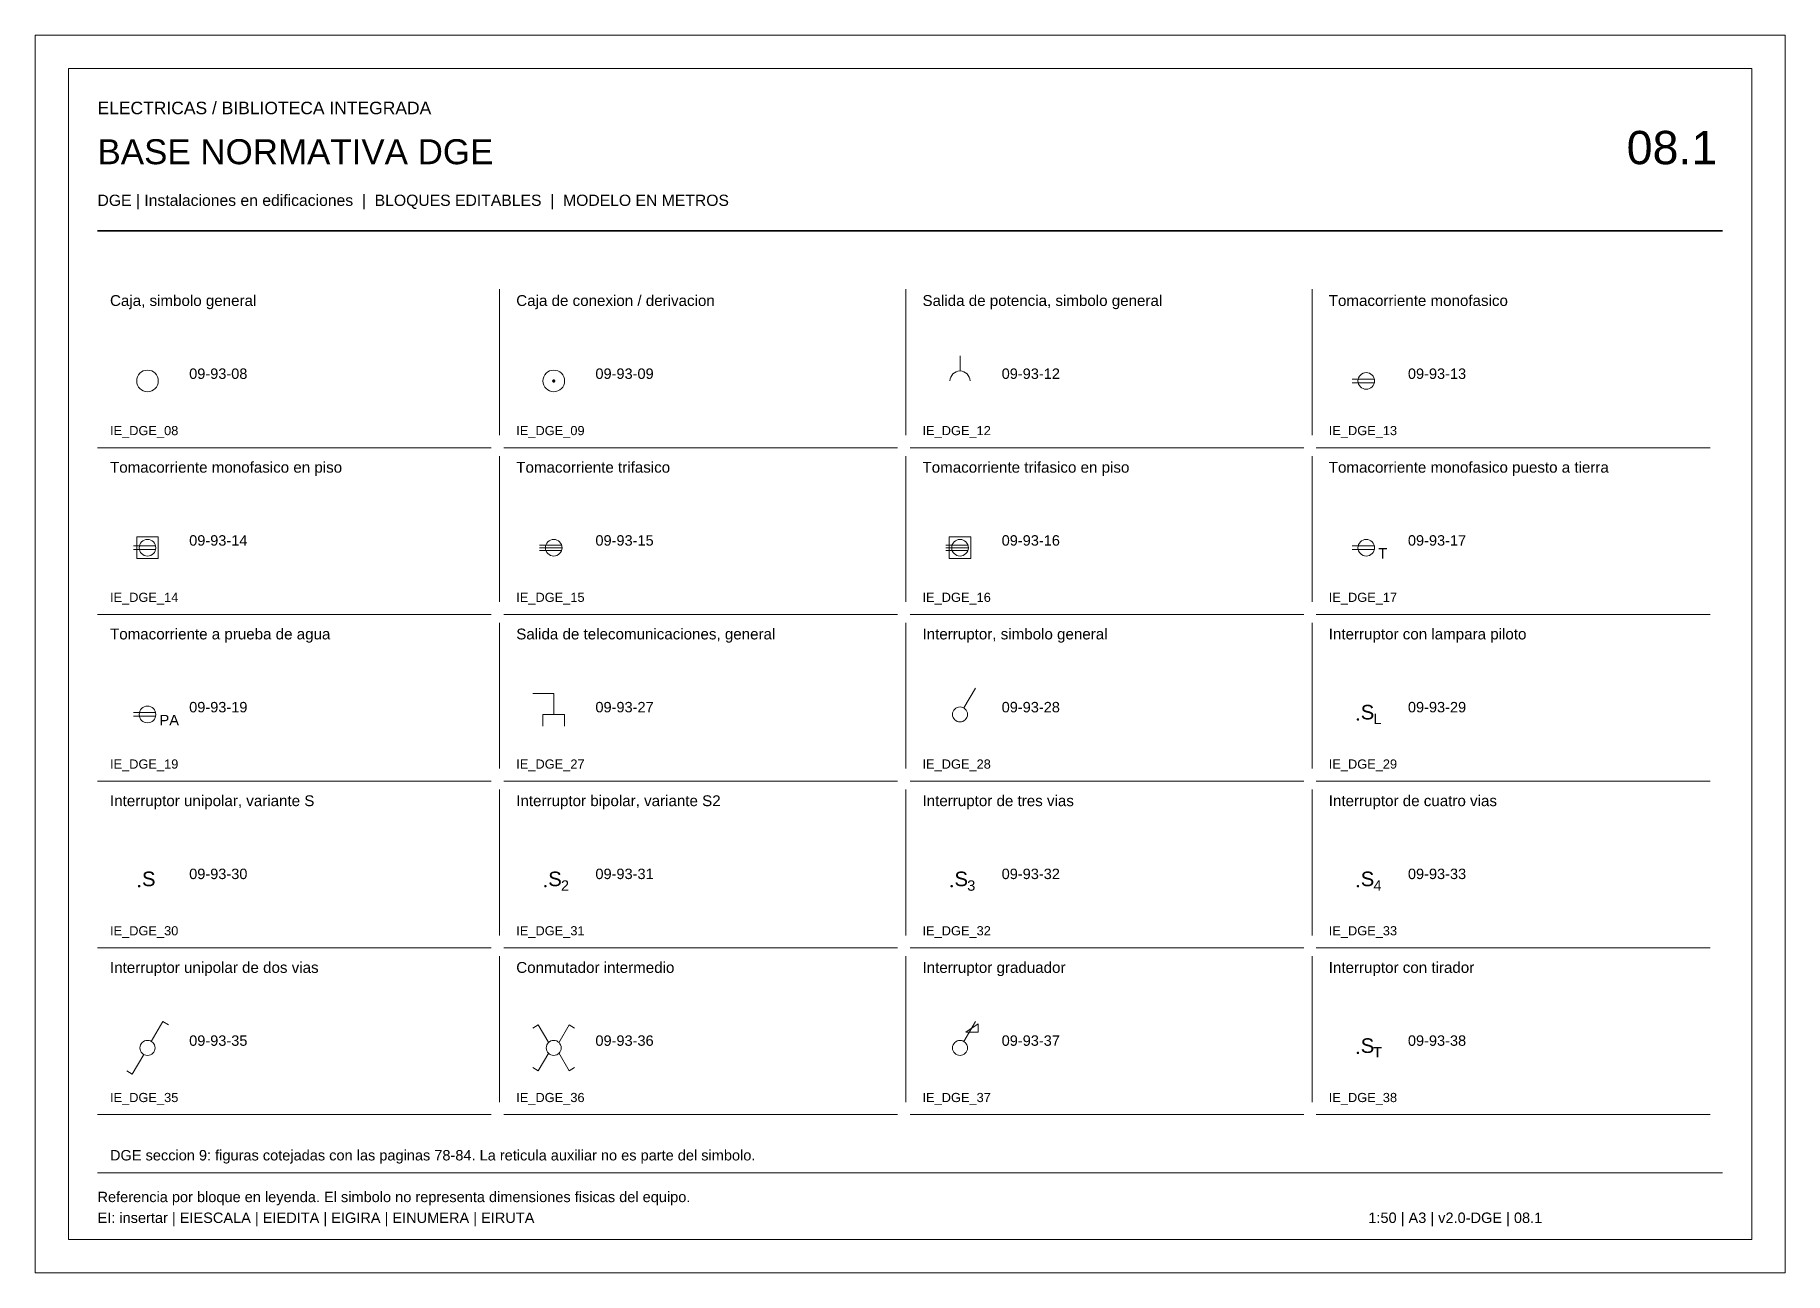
# Paper-space layout '08_1_BASE_DGE' of a CAD drawing. Header units: metres, sheet in millimetres. Extents: x 0 to 420, y 0 to 297.
# The model-space entities are those that its viewports show. They can reach past a viewport. Long polylines and large blocks are cut down to what shows.
import ezdxf
from ezdxf.enums import TextEntityAlignment as Align

# ---------------------------------------------------------------- set-up
doc = ezdxf.new("R2010")
doc.units = ezdxf.units.M
for name, color, linetype, lineweight in [('EIC-CATALOGO', 7, 'Continuous', 18), ('EIC-MARCO', 8, 'Continuous', 13), ('IE-LEYENDA', 7, 'Continuous', 18)]:
    doc.layers.add(name, color=color, linetype=linetype, lineweight=lineweight)
doc.layers.add('VIEWPORTS', color=8, linetype='Continuous', lineweight=0, plot=False)
doc.styles.add('EI_TEXTO', font='arial.ttf')

# ---------------------------------------------------------------- blocks, each defined once
blk = doc.blocks.new('IE_DGE_08')
at = {"color": 0, "lineweight": -2}
blk.add_circle((0, 0), 2.6, dxfattribs=at)
at = {"color": 0, "style": 'EI_TEXTO', "flags": 1}
for tag in ['TIPO', 'TABLERO', 'SISTEMA', 'OBSERVACIONES', 'CLASE_REFERENCIA', 'DESCRIPCION', 'MONTAJE', 'NORMA', 'PAGINA_DGE']:
    blk.add_attdef(tag, (0, 0), '', height=2.5, dxfattribs=at)
at = {"color": 0, "style": 'EI_TEXTO'}
for tag, p in [('CODIGO', (10, 0.5)), ('DISTINTIVO', (3, -3)), ('ALTURA', (10, -6.5)), ('CIRCUITO', (10, -3))]:
    blk.add_attdef(tag, p, '', height=2.5, dxfattribs=at)
blk = doc.blocks.new('IE_DGE_09')
blk.add_hatch(color=0).paths.add_polyline_path([(0.4, 0), (0.37, 0.15), (0.28, 0.28), (0.15, 0.37), (0, 0.4), (-0.15, 0.37), (-0.28, 0.28), (-0.37, 0.15), (-0.4, 0), (-0.37, -0.15), (-0.28, -0.28), (-0.15, -0.37), (0, -0.4), (0.15, -0.37), (0.28, -0.28), (0.37, -0.15)])
at = {"color": 0, "lineweight": -2}
blk.add_circle((0, 0), 2.6, dxfattribs=at)
at = {"color": 0, "style": 'EI_TEXTO', "flags": 1}
for tag in ['TIPO', 'TABLERO', 'SISTEMA', 'OBSERVACIONES', 'CLASE_REFERENCIA', 'DESCRIPCION', 'MONTAJE', 'NORMA', 'PAGINA_DGE']:
    blk.add_attdef(tag, (0, 0), '', height=2.5, dxfattribs=at)
at = {"color": 0, "style": 'EI_TEXTO'}
for tag, p in [('CODIGO', (10, 0.5)), ('DISTINTIVO', (3, -3)), ('ALTURA', (10, -6.5)), ('CIRCUITO', (10, -3))]:
    blk.add_attdef(tag, p, '', height=2.5, dxfattribs=at)
blk = doc.blocks.new('IE_DGE_12')
at = {"color": 0, "lineweight": -2}
blk.add_line((0, 2.4), (0, 6), dxfattribs=at)
blk.add_arc((0, 0), 2.4, 0, 180, dxfattribs=at)
at = {"color": 0, "style": 'EI_TEXTO', "flags": 1}
for tag in ['TIPO', 'TABLERO', 'SISTEMA', 'OBSERVACIONES', 'CLASE_REFERENCIA', 'DESCRIPCION', 'MONTAJE', 'NORMA', 'PAGINA_DGE']:
    blk.add_attdef(tag, (0, 0), '', height=2.5, dxfattribs=at)
at = {"color": 0, "style": 'EI_TEXTO'}
for tag, p in [('CODIGO', (10, 0.5)), ('DISTINTIVO', (3, -3)), ('ALTURA', (10, -6.5)), ('CIRCUITO', (10, -3))]:
    blk.add_attdef(tag, p, '', height=2.5, dxfattribs=at)
blk = doc.blocks.new('IE_DGE_13')
at = {"color": 0, "lineweight": -2}
for p, q in [((-3.4, 0.45), (1.95, 0.45)), ((-3.4, -0.45), (1.95, -0.45))]:
    blk.add_line(p, q, dxfattribs=at)
blk.add_circle((0, 0), 2, dxfattribs=at)
at = {"color": 0, "style": 'EI_TEXTO', "flags": 1}
for tag in ['TIPO', 'TABLERO', 'SISTEMA', 'OBSERVACIONES', 'CLASE_REFERENCIA', 'DESCRIPCION', 'MONTAJE', 'NORMA', 'PAGINA_DGE']:
    blk.add_attdef(tag, (0, 0), '', height=2.5, dxfattribs=at)
at = {"color": 0, "style": 'EI_TEXTO'}
for tag, p in [('CODIGO', (10, 0.5)), ('DISTINTIVO', (2.9, -2.6)), ('ALTURA', (10, -6.5)), ('CIRCUITO', (10, -3))]:
    blk.add_attdef(tag, p, '', height=2.5, dxfattribs=at)
blk = doc.blocks.new('IE_DGE_14')
at = {"color": 0, "lineweight": -2}
for p, q in [((-3.4, 0.45), (1.95, 0.45)), ((-3.4, -0.45), (1.95, -0.45))]:
    blk.add_line(p, q, dxfattribs=at)
blk.add_lwpolyline([(-2.6, -2.6), (2.6, -2.6), (2.6, 2.6), (-2.6, 2.6)], close=True, dxfattribs=at)
blk.add_circle((0, 0), 2, dxfattribs=at)
at = {"color": 0, "style": 'EI_TEXTO', "flags": 1}
for tag in ['TIPO', 'TABLERO', 'SISTEMA', 'OBSERVACIONES', 'CLASE_REFERENCIA', 'DESCRIPCION', 'MONTAJE', 'NORMA', 'PAGINA_DGE']:
    blk.add_attdef(tag, (0, 0), '', height=2.5, dxfattribs=at)
at = {"color": 0, "style": 'EI_TEXTO'}
for tag, p in [('CODIGO', (10, 0.5)), ('DISTINTIVO', (2.9, -2.6)), ('ALTURA', (10, -6.5)), ('CIRCUITO', (10, -3))]:
    blk.add_attdef(tag, p, '', height=2.5, dxfattribs=at)
blk = doc.blocks.new('IE_DGE_15')
at = {"color": 0, "lineweight": -2}
for p, q in [((-3.4, 0.65), (1.95, 0.65)), ((-3.4, 0), (1.95, 0)), ((-3.4, -0.65), (1.95, -0.65))]:
    blk.add_line(p, q, dxfattribs=at)
blk.add_circle((0, 0), 2, dxfattribs=at)
at = {"color": 0, "style": 'EI_TEXTO', "flags": 1}
for tag in ['TIPO', 'TABLERO', 'SISTEMA', 'OBSERVACIONES', 'CLASE_REFERENCIA', 'DESCRIPCION', 'MONTAJE', 'NORMA', 'PAGINA_DGE']:
    blk.add_attdef(tag, (0, 0), '', height=2.5, dxfattribs=at)
at = {"color": 0, "style": 'EI_TEXTO'}
for tag, p in [('CODIGO', (10, 0.5)), ('DISTINTIVO', (2.9, -2.6)), ('ALTURA', (10, -6.5)), ('CIRCUITO', (10, -3))]:
    blk.add_attdef(tag, p, '', height=2.5, dxfattribs=at)
blk = doc.blocks.new('IE_DGE_16')
at = {"color": 0, "lineweight": -2}
for p, q in [((-3.4, 0.65), (1.95, 0.65)), ((-3.4, 0), (1.95, 0)), ((-3.4, -0.65), (1.95, -0.65))]:
    blk.add_line(p, q, dxfattribs=at)
blk.add_lwpolyline([(-2.6, -2.6), (2.6, -2.6), (2.6, 2.6), (-2.6, 2.6)], close=True, dxfattribs=at)
blk.add_circle((0, 0), 2, dxfattribs=at)
at = {"color": 0, "style": 'EI_TEXTO', "flags": 1}
for tag in ['TIPO', 'TABLERO', 'SISTEMA', 'OBSERVACIONES', 'CLASE_REFERENCIA', 'DESCRIPCION', 'MONTAJE', 'NORMA', 'PAGINA_DGE']:
    blk.add_attdef(tag, (0, 0), '', height=2.5, dxfattribs=at)
at = {"color": 0, "style": 'EI_TEXTO'}
for tag, p in [('CODIGO', (10, 0.5)), ('DISTINTIVO', (2.9, -2.6)), ('ALTURA', (10, -6.5)), ('CIRCUITO', (10, -3))]:
    blk.add_attdef(tag, p, '', height=2.5, dxfattribs=at)
blk = doc.blocks.new('IE_DGE_17')
at = {"color": 0, "lineweight": -2}
for p, q in [((-3.4, 0.45), (1.95, 0.45)), ((-3.4, -0.45), (1.95, -0.45))]:
    blk.add_line(p, q, dxfattribs=at)
blk.add_circle((0, 0), 2, dxfattribs=at)
at = {"color": 0, "style": 'EI_TEXTO', "flags": 1}
for tag in ['TIPO', 'TABLERO', 'SISTEMA', 'OBSERVACIONES', 'CLASE_REFERENCIA', 'DESCRIPCION', 'MONTAJE', 'NORMA', 'PAGINA_DGE']:
    blk.add_attdef(tag, (0, 0), '', height=2.5, dxfattribs=at)
at = {"color": 0, "style": 'EI_TEXTO'}
for tag, p in [('CODIGO', (10, 0.5)), ('DISTINTIVO', (2.9, -2.6)), ('ALTURA', (10, -6.5)), ('CIRCUITO', (10, -3))]:
    blk.add_attdef(tag, p, '', height=2.5, dxfattribs=at)
blk = doc.blocks.new('IE_DGE_19')
at = {"color": 0, "lineweight": -2}
for p, q in [((-3.4, 0.45), (1.95, 0.45)), ((-3.4, -0.45), (1.95, -0.45))]:
    blk.add_line(p, q, dxfattribs=at)
blk.add_circle((0, 0), 2, dxfattribs=at)
at = {"color": 0, "style": 'EI_TEXTO', "flags": 1}
for tag in ['TIPO', 'TABLERO', 'SISTEMA', 'OBSERVACIONES', 'CLASE_REFERENCIA', 'DESCRIPCION', 'MONTAJE', 'NORMA', 'PAGINA_DGE']:
    blk.add_attdef(tag, (0, 0), '', height=2.5, dxfattribs=at)
at = {"color": 0, "style": 'EI_TEXTO'}
for tag, p in [('CODIGO', (10, 0.5)), ('DISTINTIVO', (2.9, -2.6)), ('ALTURA', (10, -6.5)), ('CIRCUITO', (10, -3))]:
    blk.add_attdef(tag, p, '', height=2.5, dxfattribs=at)
blk = doc.blocks.new('IE_DGE_27')
at = {"color": 0, "lineweight": -2}
for points in [[(0, 0), (0, 5), (-5, 5)], [(-2.6, -2.8), (-2.6, 0), (2.6, 0), (2.6, -2.8)]]:
    blk.add_lwpolyline(points, dxfattribs=at)
at = {"color": 0, "style": 'EI_TEXTO', "flags": 1}
for tag in ['TIPO', 'TABLERO', 'SISTEMA', 'OBSERVACIONES', 'CLASE_REFERENCIA', 'DESCRIPCION', 'MONTAJE', 'NORMA', 'PAGINA_DGE']:
    blk.add_attdef(tag, (0, 0), '', height=2.5, dxfattribs=at)
at = {"color": 0, "style": 'EI_TEXTO'}
for tag, p in [('CODIGO', (10, 0.5)), ('DISTINTIVO', (3, -3)), ('ALTURA', (10, -6.5)), ('CIRCUITO', (10, -3))]:
    blk.add_attdef(tag, p, '', height=2.5, dxfattribs=at)
blk = doc.blocks.new('IE_DGE_28')
at = {"color": 0, "lineweight": -2}
blk.add_line((0.9, 1.55), (3.7, 6.3), dxfattribs=at)
blk.add_circle((0, 0), 1.8, dxfattribs=at)
at = {"color": 0, "style": 'EI_TEXTO', "flags": 1}
for tag in ['TIPO', 'TABLERO', 'SISTEMA', 'OBSERVACIONES', 'CLASE_REFERENCIA', 'DESCRIPCION', 'MONTAJE', 'NORMA', 'PAGINA_DGE']:
    blk.add_attdef(tag, (0, 0), '', height=2.5, dxfattribs=at)
at = {"color": 0, "style": 'EI_TEXTO'}
for tag, p in [('CODIGO', (10, 0.5)), ('DISTINTIVO', (3, -3)), ('ALTURA', (10, -6.5)), ('CIRCUITO', (10, -3))]:
    blk.add_attdef(tag, p, '', height=2.5, dxfattribs=at)
blk = doc.blocks.new('IE_DGE_29')
blk.add_hatch(color=0).paths.add_polyline_path([(-1.7, -1.2), (-1.72, -1.09), (-1.79, -0.99), (-1.89, -0.92), (-2, -0.9), (-2.11, -0.92), (-2.21, -0.99), (-2.28, -1.09), (-2.3, -1.2), (-2.28, -1.31), (-2.21, -1.41), (-2.11, -1.48), (-2, -1.5), (-1.89, -1.48), (-1.79, -1.41), (-1.72, -1.31)])
at = {"color": 0, "lineweight": -2, "style": 'EI_TEXTO'}
for s, height, p in [('S', 3.5, (0.3, -1.2)), ('L', 2.5, (2.7, -2.3))]:
    blk.add_text(s, height=height, dxfattribs=at).set_placement(p, align=Align.CENTER)
at = {"color": 0, "style": 'EI_TEXTO', "flags": 1}
for tag in ['TIPO', 'TABLERO', 'SISTEMA', 'OBSERVACIONES', 'CLASE_REFERENCIA', 'GIRO_GRAFICO', 'DESCRIPCION', 'MONTAJE', 'NORMA', 'PAGINA_DGE']:
    blk.add_attdef(tag, (0, 0), '', height=2.5, dxfattribs=at)
at = {"color": 0, "style": 'EI_TEXTO'}
for tag, p in [('CODIGO', (10, 0.5)), ('DISTINTIVO', (3, -3)), ('ALTURA', (10, -6.5)), ('CIRCUITO', (10, -3))]:
    blk.add_attdef(tag, p, '', height=2.5, dxfattribs=at)
blk = doc.blocks.new('IE_DGE_30')
blk.add_hatch(color=0).paths.add_polyline_path([(-1.7, -1.2), (-1.72, -1.09), (-1.79, -0.99), (-1.89, -0.92), (-2, -0.9), (-2.11, -0.92), (-2.21, -0.99), (-2.28, -1.09), (-2.3, -1.2), (-2.28, -1.31), (-2.21, -1.41), (-2.11, -1.48), (-2, -1.5), (-1.89, -1.48), (-1.79, -1.41), (-1.72, -1.31)])
at = {"color": 0, "lineweight": -2, "style": 'EI_TEXTO'}
blk.add_text('S', height=3.5, dxfattribs=at).set_placement((0.3, -1.2), align=Align.CENTER)
at = {"color": 0, "style": 'EI_TEXTO', "flags": 1}
for tag in ['TIPO', 'TABLERO', 'SISTEMA', 'OBSERVACIONES', 'CLASE_REFERENCIA', 'GIRO_GRAFICO', 'DESCRIPCION', 'MONTAJE', 'NORMA', 'PAGINA_DGE']:
    blk.add_attdef(tag, (0, 0), '', height=2.5, dxfattribs=at)
at = {"color": 0, "style": 'EI_TEXTO'}
for tag, p in [('CODIGO', (10, 0.5)), ('DISTINTIVO', (3, -3)), ('ALTURA', (10, -6.5)), ('CIRCUITO', (10, -3))]:
    blk.add_attdef(tag, p, '', height=2.5, dxfattribs=at)
blk = doc.blocks.new('IE_DGE_31')
blk.add_hatch(color=0).paths.add_polyline_path([(-1.7, -1.2), (-1.72, -1.09), (-1.79, -0.99), (-1.89, -0.92), (-2, -0.9), (-2.11, -0.92), (-2.21, -0.99), (-2.28, -1.09), (-2.3, -1.2), (-2.28, -1.31), (-2.21, -1.41), (-2.11, -1.48), (-2, -1.5), (-1.89, -1.48), (-1.79, -1.41), (-1.72, -1.31)])
at = {"color": 0, "lineweight": -2, "style": 'EI_TEXTO'}
for s, height, p in [('S', 3.5, (0.3, -1.2)), ('2', 2.5, (2.7, -2.3))]:
    blk.add_text(s, height=height, dxfattribs=at).set_placement(p, align=Align.CENTER)
at = {"color": 0, "style": 'EI_TEXTO', "flags": 1}
for tag in ['TIPO', 'TABLERO', 'SISTEMA', 'OBSERVACIONES', 'CLASE_REFERENCIA', 'GIRO_GRAFICO', 'DESCRIPCION', 'MONTAJE', 'NORMA', 'PAGINA_DGE']:
    blk.add_attdef(tag, (0, 0), '', height=2.5, dxfattribs=at)
at = {"color": 0, "style": 'EI_TEXTO'}
for tag, p in [('CODIGO', (10, 0.5)), ('DISTINTIVO', (3, -3)), ('ALTURA', (10, -6.5)), ('CIRCUITO', (10, -3))]:
    blk.add_attdef(tag, p, '', height=2.5, dxfattribs=at)
blk = doc.blocks.new('IE_DGE_32')
blk.add_hatch(color=0).paths.add_polyline_path([(-1.7, -1.2), (-1.72, -1.09), (-1.79, -0.99), (-1.89, -0.92), (-2, -0.9), (-2.11, -0.92), (-2.21, -0.99), (-2.28, -1.09), (-2.3, -1.2), (-2.28, -1.31), (-2.21, -1.41), (-2.11, -1.48), (-2, -1.5), (-1.89, -1.48), (-1.79, -1.41), (-1.72, -1.31)])
at = {"color": 0, "lineweight": -2, "style": 'EI_TEXTO'}
for s, height, p in [('S', 3.5, (0.3, -1.2)), ('3', 2.5, (2.7, -2.3))]:
    blk.add_text(s, height=height, dxfattribs=at).set_placement(p, align=Align.CENTER)
at = {"color": 0, "style": 'EI_TEXTO', "flags": 1}
for tag in ['TIPO', 'TABLERO', 'SISTEMA', 'OBSERVACIONES', 'CLASE_REFERENCIA', 'GIRO_GRAFICO', 'DESCRIPCION', 'MONTAJE', 'NORMA', 'PAGINA_DGE']:
    blk.add_attdef(tag, (0, 0), '', height=2.5, dxfattribs=at)
at = {"color": 0, "style": 'EI_TEXTO'}
for tag, p in [('CODIGO', (10, 0.5)), ('DISTINTIVO', (3, -3)), ('ALTURA', (10, -6.5)), ('CIRCUITO', (10, -3))]:
    blk.add_attdef(tag, p, '', height=2.5, dxfattribs=at)
blk = doc.blocks.new('IE_DGE_33')
blk.add_hatch(color=0).paths.add_polyline_path([(-1.7, -1.2), (-1.72, -1.09), (-1.79, -0.99), (-1.89, -0.92), (-2, -0.9), (-2.11, -0.92), (-2.21, -0.99), (-2.28, -1.09), (-2.3, -1.2), (-2.28, -1.31), (-2.21, -1.41), (-2.11, -1.48), (-2, -1.5), (-1.89, -1.48), (-1.79, -1.41), (-1.72, -1.31)])
at = {"color": 0, "lineweight": -2, "style": 'EI_TEXTO'}
for s, height, p in [('S', 3.5, (0.3, -1.2)), ('4', 2.5, (2.7, -2.3))]:
    blk.add_text(s, height=height, dxfattribs=at).set_placement(p, align=Align.CENTER)
at = {"color": 0, "style": 'EI_TEXTO', "flags": 1}
for tag in ['TIPO', 'TABLERO', 'SISTEMA', 'OBSERVACIONES', 'CLASE_REFERENCIA', 'GIRO_GRAFICO', 'DESCRIPCION', 'MONTAJE', 'NORMA', 'PAGINA_DGE']:
    blk.add_attdef(tag, (0, 0), '', height=2.5, dxfattribs=at)
at = {"color": 0, "style": 'EI_TEXTO'}
for tag, p in [('CODIGO', (10, 0.5)), ('DISTINTIVO', (3, -3)), ('ALTURA', (10, -6.5)), ('CIRCUITO', (10, -3))]:
    blk.add_attdef(tag, p, '', height=2.5, dxfattribs=at)
blk = doc.blocks.new('IE_DGE_35')
at = {"color": 0, "lineweight": -2}
for points in [[(0.9, 1.55), (3.7, 6.3), (5, 5.5)], [(-0.9, -1.55), (-3.7, -6.3), (-5, -5.5)]]:
    blk.add_lwpolyline(points, dxfattribs=at)
blk.add_circle((0, 0), 1.8, dxfattribs=at)
at = {"color": 0, "style": 'EI_TEXTO', "flags": 1}
for tag in ['TIPO', 'TABLERO', 'SISTEMA', 'OBSERVACIONES', 'CLASE_REFERENCIA', 'DESCRIPCION', 'MONTAJE', 'NORMA', 'PAGINA_DGE']:
    blk.add_attdef(tag, (0, 0), '', height=2.5, dxfattribs=at)
at = {"color": 0, "style": 'EI_TEXTO'}
for tag, p in [('CODIGO', (10, 0.5)), ('DISTINTIVO', (3, -3)), ('ALTURA', (10, -6.5)), ('CIRCUITO', (10, -3))]:
    blk.add_attdef(tag, p, '', height=2.5, dxfattribs=at)
blk = doc.blocks.new('IE_DGE_36')
at = {"color": 0, "lineweight": -2}
for points in [[(-1.2, 1.2), (-3.7, 5.5), (-5, 4.7)], [(1.2, 1.2), (3.7, 5.5), (5, 4.7)], [(-1.2, -1.2), (-3.7, -5.5), (-5, -4.7)], [(1.2, -1.2), (3.7, -5.5), (5, -4.7)]]:
    blk.add_lwpolyline(points, dxfattribs=at)
blk.add_circle((0, 0), 1.8, dxfattribs=at)
at = {"color": 0, "style": 'EI_TEXTO', "flags": 1}
for tag in ['TIPO', 'TABLERO', 'SISTEMA', 'OBSERVACIONES', 'CLASE_REFERENCIA', 'DESCRIPCION', 'MONTAJE', 'NORMA', 'PAGINA_DGE']:
    blk.add_attdef(tag, (0, 0), '', height=2.5, dxfattribs=at)
at = {"color": 0, "style": 'EI_TEXTO'}
for tag, p in [('CODIGO', (10, 0.5)), ('DISTINTIVO', (3, -3)), ('ALTURA', (10, -6.5)), ('CIRCUITO', (10, -3))]:
    blk.add_attdef(tag, p, '', height=2.5, dxfattribs=at)
blk = doc.blocks.new('IE_DGE_37')
at = {"color": 0, "lineweight": -2}
blk.add_line((0.9, 1.55), (3.7, 6.3), dxfattribs=at)
blk.add_lwpolyline([(1.4, 3.8), (4.4, 3.8), (4.4, 5.8)], close=True, dxfattribs=at)
blk.add_circle((0, 0), 1.8, dxfattribs=at)
at = {"color": 0, "style": 'EI_TEXTO', "flags": 1}
for tag in ['TIPO', 'TABLERO', 'SISTEMA', 'OBSERVACIONES', 'CLASE_REFERENCIA', 'DESCRIPCION', 'MONTAJE', 'NORMA', 'PAGINA_DGE']:
    blk.add_attdef(tag, (0, 0), '', height=2.5, dxfattribs=at)
at = {"color": 0, "style": 'EI_TEXTO'}
for tag, p in [('CODIGO', (10, 0.5)), ('DISTINTIVO', (3, -3)), ('ALTURA', (10, -6.5)), ('CIRCUITO', (10, -3))]:
    blk.add_attdef(tag, p, '', height=2.5, dxfattribs=at)
blk = doc.blocks.new('IE_DGE_38')
blk.add_hatch(color=0).paths.add_polyline_path([(-1.7, -1.2), (-1.72, -1.09), (-1.79, -0.99), (-1.89, -0.92), (-2, -0.9), (-2.11, -0.92), (-2.21, -0.99), (-2.28, -1.09), (-2.3, -1.2), (-2.28, -1.31), (-2.21, -1.41), (-2.11, -1.48), (-2, -1.5), (-1.89, -1.48), (-1.79, -1.41), (-1.72, -1.31)])
at = {"color": 0, "lineweight": -2, "style": 'EI_TEXTO'}
for s, height, p in [('S', 3.5, (0.3, -1.2)), ('T', 2.5, (2.7, -2.3))]:
    blk.add_text(s, height=height, dxfattribs=at).set_placement(p, align=Align.CENTER)
at = {"color": 0, "style": 'EI_TEXTO', "flags": 1}
for tag in ['TIPO', 'TABLERO', 'SISTEMA', 'OBSERVACIONES', 'CLASE_REFERENCIA', 'GIRO_GRAFICO', 'DESCRIPCION', 'MONTAJE', 'NORMA', 'PAGINA_DGE']:
    blk.add_attdef(tag, (0, 0), '', height=2.5, dxfattribs=at)
at = {"color": 0, "style": 'EI_TEXTO'}
for tag, p in [('CODIGO', (10, 0.5)), ('DISTINTIVO', (3, -3)), ('ALTURA', (10, -6.5)), ('CIRCUITO', (10, -3))]:
    blk.add_attdef(tag, p, '', height=2.5, dxfattribs=at)

msp = doc.modelspace()

# ---------------------------------------------------------------- linework, layer by layer
at = {"layer": 'EIC-MARCO', "color": 34, "lineweight": 35}
msp.add_line((158.25, -27.5), (177.75, -27.5), dxfattribs=at)
at = {"layer": 'EIC-MARCO', "color": 8, "lineweight": 13}
for p, q in [((163.075, -29.95), (163.075, -28.2)), ((167.95, -29.95), (167.95, -28.2)), ((172.825, -29.95), (172.825, -28.2)), ((158.25, -30.1), (162.975, -30.1)), ((163.075, -31.95), (163.075, -30.2)), ((163.125, -30.1), (167.85, -30.1)), ((167.95, -31.95), (167.95, -30.2)), ((168, -30.1), (172.725, -30.1)), ((172.825, -31.95), (172.825, -30.2)), ((172.875, -30.1), (177.6, -30.1)), ((158.25, -32.1), (162.975, -32.1)), ((163.125, -32.1), (167.85, -32.1)), ((168, -32.1), (172.725, -32.1)), ((172.875, -32.1), (177.6, -32.1)), ((163.075, -33.95), (163.075, -32.2)), ((167.95, -33.95), (167.95, -32.2)), ((172.825, -33.95), (172.825, -32.2)), ((158.25, -34.1), (162.975, -34.1)), ((163.075, -35.95), (163.075, -34.2)), ((163.125, -34.1), (167.85, -34.1)), ((167.95, -35.95), (167.95, -34.2)), ((168, -34.1), (172.725, -34.1)), ((172.825, -35.95), (172.825, -34.2)), ((172.875, -34.1), (177.6, -34.1)), ((158.25, -36.1), (162.975, -36.1)), ((163.125, -36.1), (167.85, -36.1)), ((168, -36.1), (172.725, -36.1)), ((172.875, -36.1), (177.6, -36.1)), ((163.075, -37.95), (163.075, -36.2)), ((167.95, -37.95), (167.95, -36.2)), ((172.825, -37.95), (172.825, -36.2)), ((158.25, -38.1), (162.975, -38.1)), ((163.125, -38.1), (167.85, -38.1)), ((168, -38.1), (172.725, -38.1)), ((172.875, -38.1), (177.6, -38.1)), ((158.25, -38.8), (177.75, -38.8))]:
    msp.add_line(p, q, dxfattribs=at)
at = {"layer": 'EIC-MARCO'}
msp.add_lwpolyline([(157.9, -39.6), (178.1, -39.6), (178.1, -25.55), (157.9, -25.55)], close=True, dxfattribs=at)

# ---------------------------------------------------------------- block references
at = {"layer": 'IE-LEYENDA'}
ref = msp.add_blockref('IE_DGE_08', (158.85, -29.3), dxfattribs=dict(at, xscale=0.05, yscale=0.05, zscale=0.05))
ref.add_attrib('CODIGO', '09-93-08', (159.35, -29.275), dxfattribs={"layer": '0', "height": 0.125, "style": 'EI_TEXTO'})
ref = msp.add_blockref('IE_DGE_09', (163.725, -29.3), dxfattribs=dict(at, xscale=0.05, yscale=0.05, zscale=0.05))
ref.add_attrib('CODIGO', '09-93-09', (164.225, -29.275), dxfattribs={"layer": '0', "height": 0.125, "style": 'EI_TEXTO'})
ref = msp.add_blockref('IE_DGE_12', (168.6, -29.3), dxfattribs=dict(at, xscale=0.05, yscale=0.05, zscale=0.05))
ref.add_attrib('CODIGO', '09-93-12', (169.1, -29.275), dxfattribs={"layer": '0', "height": 0.125, "style": 'EI_TEXTO'})
ref = msp.add_blockref('IE_DGE_13', (173.475, -29.3), dxfattribs=dict(at, xscale=0.05, yscale=0.05, zscale=0.05))
ref.add_attrib('CODIGO', '09-93-13', (173.975, -29.275), dxfattribs={"layer": '0', "height": 0.125, "style": 'EI_TEXTO'})
ref = msp.add_blockref('IE_DGE_14', (158.85, -31.3), dxfattribs=dict(at, xscale=0.05, yscale=0.05, zscale=0.05))
ref.add_attrib('CODIGO', '09-93-14', (159.35, -31.275), dxfattribs={"layer": '0', "height": 0.125, "style": 'EI_TEXTO'})
ref = msp.add_blockref('IE_DGE_15', (163.725, -31.3), dxfattribs=dict(at, xscale=0.05, yscale=0.05, zscale=0.05))
ref.add_attrib('CODIGO', '09-93-15', (164.225, -31.275), dxfattribs={"layer": '0', "height": 0.125, "style": 'EI_TEXTO'})
ref = msp.add_blockref('IE_DGE_16', (168.6, -31.3), dxfattribs=dict(at, xscale=0.05, yscale=0.05, zscale=0.05))
ref.add_attrib('CODIGO', '09-93-16', (169.1, -31.275), dxfattribs={"layer": '0', "height": 0.125, "style": 'EI_TEXTO'})
ref = msp.add_blockref('IE_DGE_17', (173.475, -31.3), dxfattribs=dict(at, xscale=0.05, yscale=0.05, zscale=0.05))
ref.add_attrib('CODIGO', '09-93-17', (173.975, -31.275), dxfattribs={"layer": '0', "height": 0.125, "style": 'EI_TEXTO'})
ref.add_attrib('DISTINTIVO', 'T', (173.62, -31.43), dxfattribs={"layer": '0', "height": 0.125, "style": 'EI_TEXTO'})
ref = msp.add_blockref('IE_DGE_19', (158.85, -33.3), dxfattribs=dict(at, xscale=0.05, yscale=0.05, zscale=0.05))
ref.add_attrib('CODIGO', '09-93-19', (159.35, -33.275), dxfattribs={"layer": '0', "height": 0.125, "style": 'EI_TEXTO'})
ref.add_attrib('DISTINTIVO', 'PA', (158.995, -33.43), dxfattribs={"layer": '0', "height": 0.125, "style": 'EI_TEXTO'})
ref = msp.add_blockref('IE_DGE_27', (163.725, -33.3), dxfattribs=dict(at, xscale=0.05, yscale=0.05, zscale=0.05))
ref.add_attrib('CODIGO', '09-93-27', (164.225, -33.275), dxfattribs={"layer": '0', "height": 0.125, "style": 'EI_TEXTO'})
ref = msp.add_blockref('IE_DGE_28', (168.6, -33.3), dxfattribs=dict(at, xscale=0.05, yscale=0.05, zscale=0.05))
ref.add_attrib('CODIGO', '09-93-28', (169.1, -33.275), dxfattribs={"layer": '0', "height": 0.125, "style": 'EI_TEXTO'})
ref = msp.add_blockref('IE_DGE_29', (173.475, -33.3), dxfattribs=dict(at, xscale=0.05, yscale=0.05, zscale=0.05))
ref.add_attrib('CODIGO', '09-93-29', (173.975, -33.275), dxfattribs={"layer": '0', "height": 0.125, "style": 'EI_TEXTO'})
ref = msp.add_blockref('IE_DGE_30', (158.85, -35.3), dxfattribs=dict(at, xscale=0.05, yscale=0.05, zscale=0.05))
ref.add_attrib('CODIGO', '09-93-30', (159.35, -35.275), dxfattribs={"layer": '0', "height": 0.125, "style": 'EI_TEXTO'})
ref = msp.add_blockref('IE_DGE_31', (163.725, -35.3), dxfattribs=dict(at, xscale=0.05, yscale=0.05, zscale=0.05))
ref.add_attrib('CODIGO', '09-93-31', (164.225, -35.275), dxfattribs={"layer": '0', "height": 0.125, "style": 'EI_TEXTO'})
ref = msp.add_blockref('IE_DGE_32', (168.6, -35.3), dxfattribs=dict(at, xscale=0.05, yscale=0.05, zscale=0.05))
ref.add_attrib('CODIGO', '09-93-32', (169.1, -35.275), dxfattribs={"layer": '0', "height": 0.125, "style": 'EI_TEXTO'})
ref = msp.add_blockref('IE_DGE_33', (173.475, -35.3), dxfattribs=dict(at, xscale=0.05, yscale=0.05, zscale=0.05))
ref.add_attrib('CODIGO', '09-93-33', (173.975, -35.275), dxfattribs={"layer": '0', "height": 0.125, "style": 'EI_TEXTO'})
ref = msp.add_blockref('IE_DGE_35', (158.85, -37.3), dxfattribs=dict(at, xscale=0.05, yscale=0.05, zscale=0.05))
ref.add_attrib('CODIGO', '09-93-35', (159.35, -37.275), dxfattribs={"layer": '0', "height": 0.125, "style": 'EI_TEXTO'})
ref = msp.add_blockref('IE_DGE_36', (163.725, -37.3), dxfattribs=dict(at, xscale=0.05, yscale=0.05, zscale=0.05))
ref.add_attrib('CODIGO', '09-93-36', (164.225, -37.275), dxfattribs={"layer": '0', "height": 0.125, "style": 'EI_TEXTO'})
ref = msp.add_blockref('IE_DGE_37', (168.6, -37.3), dxfattribs=dict(at, xscale=0.05, yscale=0.05, zscale=0.05))
ref.add_attrib('CODIGO', '09-93-37', (169.1, -37.275), dxfattribs={"layer": '0', "height": 0.125, "style": 'EI_TEXTO'})
ref = msp.add_blockref('IE_DGE_38', (173.475, -37.3), dxfattribs=dict(at, xscale=0.05, yscale=0.05, zscale=0.05))
ref.add_attrib('CODIGO', '09-93-38', (173.975, -37.275), dxfattribs={"layer": '0', "height": 0.125, "style": 'EI_TEXTO'})

# ---------------------------------------------------------------- texts
at = {"layer": 'EIC-CATALOGO', "color": 34, "style": 'EI_TEXTO'}
for s, height, p in [('ELECTRICAS / BIBLIOTECA INTEGRADA', 0.15, (158.25, -26.1)), ('08.1', 0.4, (176.6, -26.7))]:
    msp.add_text(s, height=height, dxfattribs=at).set_placement(p)
at = {"layer": 'EIC-CATALOGO', "color": 7, "style": 'EI_TEXTO'}
for s, height, p in [('BASE NORMATIVA DGE', 0.3, (158.25, -26.7)), ('DGE | Instalaciones en edificaciones  |  BLOQUES EDITABLES  |  MODELO EN METROS', 0.135, (158.25, -27.2)), ('Caja, simbolo general', 0.13, (158.4, -28.4)), ('Caja de conexion / derivacion', 0.13, (163.275, -28.4)), ('Salida de potencia, simbolo general', 0.13, (168.15, -28.4)), ('Tomacorriente monofasico', 0.13, (173.025, -28.4)), ('Tomacorriente monofasico en piso', 0.13, (158.4, -30.4)), ('Tomacorriente trifasico', 0.13, (163.275, -30.4)), ('Tomacorriente trifasico en piso', 0.13, (168.15, -30.4)), ('Tomacorriente monofasico puesto a tierra', 0.13, (173.025, -30.4)), ('Tomacorriente a prueba de agua', 0.13, (158.4, -32.4)), ('Salida de telecomunicaciones, general', 0.13, (163.275, -32.4)), ('Interruptor, simbolo general', 0.13, (168.15, -32.4)), ('Interruptor con lampara piloto', 0.13, (173.025, -32.4)), ('Interruptor unipolar, variante S', 0.13, (158.4, -34.4)), ('Interruptor bipolar, variante S2', 0.13, (163.275, -34.4)), ('Interruptor de tres vias', 0.13, (168.15, -34.4)), ('Interruptor de cuatro vias', 0.13, (173.025, -34.4)), ('Interruptor unipolar de dos vias', 0.13, (158.4, -36.4)), ('Conmutador intermedio', 0.13, (163.275, -36.4)), ('Interruptor graduador', 0.13, (168.15, -36.4)), ('Interruptor con tirador', 0.13, (173.025, -36.4)), ('DGE seccion 9: figuras cotejadas con las paginas 78-84. La reticula auxiliar no es parte del simbolo.', 0.125, (158.4, -38.65)), ('Referencia por bloque en leyenda. El simbolo no representa dimensiones fisicas del equipo.', 0.125, (158.25, -39.15)), ('EI: insertar | EIESCALA | EIEDITA | EIGIRA | EINUMERA | EIRUTA', 0.125, (158.25, -39.4)), ('1:50 | A3 | v2.0-DGE | 08.1', 0.125, (173.5, -39.4))]:
    msp.add_text(s, height=height, dxfattribs=at).set_placement(p)
at = {"layer": 'EIC-CATALOGO', "color": 8, "style": 'EI_TEXTO'}
for s, p in [('IE_DGE_08', (158.4, -29.95)), ('IE_DGE_09', (163.275, -29.95)), ('IE_DGE_12', (168.15, -29.95)), ('IE_DGE_13', (173.025, -29.95)), ('IE_DGE_14', (158.4, -31.95)), ('IE_DGE_15', (163.275, -31.95)), ('IE_DGE_16', (168.15, -31.95)), ('IE_DGE_17', (173.025, -31.95)), ('IE_DGE_19', (158.4, -33.95)), ('IE_DGE_27', (163.275, -33.95)), ('IE_DGE_28', (168.15, -33.95)), ('IE_DGE_29', (173.025, -33.95)), ('IE_DGE_30', (158.4, -35.95)), ('IE_DGE_31', (163.275, -35.95)), ('IE_DGE_32', (168.15, -35.95)), ('IE_DGE_33', (173.025, -35.95)), ('IE_DGE_35', (158.4, -37.95)), ('IE_DGE_36', (163.275, -37.95)), ('IE_DGE_37', (168.15, -37.95)), ('IE_DGE_38', (173.025, -37.95))]:
    msp.add_text(s, height=0.11, dxfattribs=at).set_placement(p)

psp = doc.layouts.new('08_1_BASE_DGE')

# ---------------------------------------------------------------- viewports
at = {"layer": 'VIEWPORTS'}
psp.add_viewport(center=(210, 148.5), size=(420, 297), view_center_point=(168, -32.575), view_height=14.85, dxfattribs=at)

doc.saveas('drawing.dxf')
